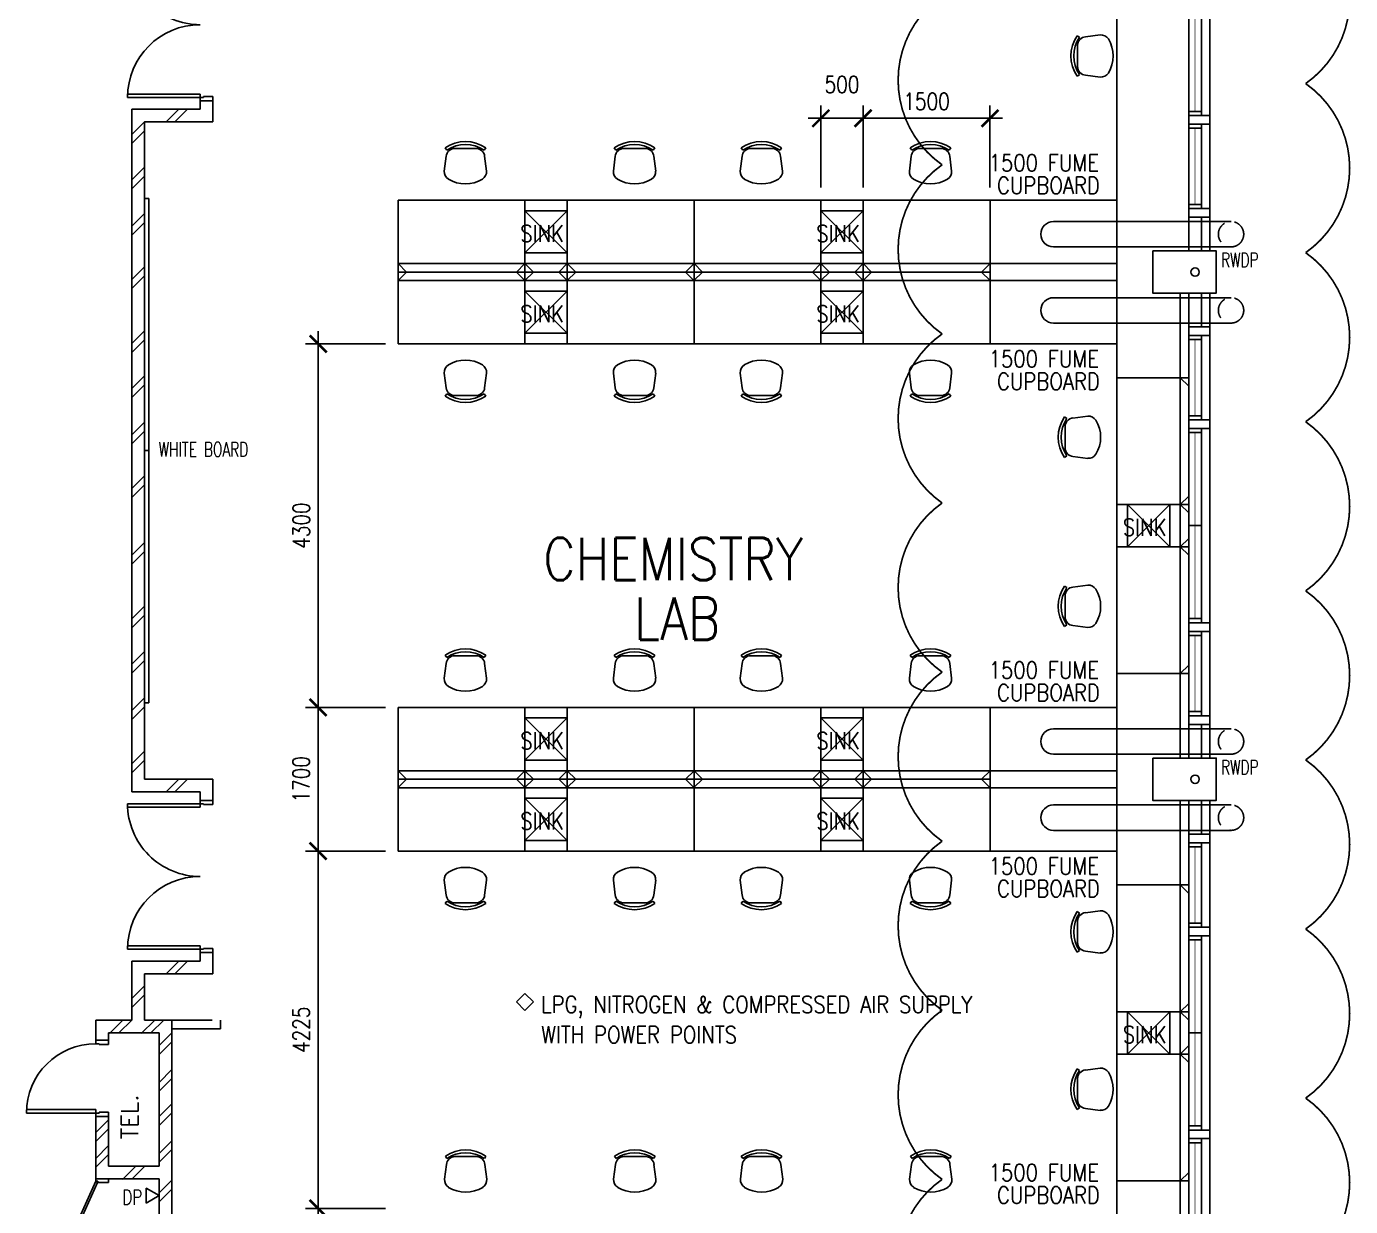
# Model space of a CAD drawing. Extents: x 2687779 to 2997471, y -863049 to -631414.
# Drawn here: x 2957184 to 2972843, y -837477 to -823520 of the extents above; entities that cross this region are included whole.
import ezdxf

# ---------------------------------------------------------------- set-up
doc = ezdxf.new("R2010")
doc.units = 0
doc.header["$LTSCALE"] = 10
doc.header["$MEASUREMENT"] = 0
doc.header["$PDMODE"] = 34
doc.linetypes.add('HIDDEN', pattern=[0.375, 0.25, -0.125])
doc.layers.get('0').update_dxf_attribs({"linetype": 'CONTINUOUS'})
doc.layers.get('DEFPOINTS').update_dxf_attribs({"linetype": 'CONTINUOUS'})
for name, color, linetype in [('COL', 3, 'CONTINUOUS'), ('DOOR', 5, 'CONTINUOUS'), ('DR', 7, 'CONTINUOUS'), ('FURN', 1, 'CONTINUOUS'), ('hatch', 7, 'CONTINUOUS'), ('partition', 7, 'CONTINUOUS'), ('RISERFUME', 1, 'CONTINUOUS'), ('RWDP', 145, 'CONTINUOUS'), ('stair', 7, 'CONTINUOUS'), ('T25', 7, 'CONTINUOUS'), ('T50', 3, 'CONTINUOUS'), ('TEX', 2, 'CONTINUOUS'), ('WALL', 2, 'CONTINUOUS'), ('WIN', 5, 'CONTINUOUS')]:
    doc.layers.add(name, color=color, linetype=linetype)
doc.styles.add('ROMANS', font='romans.shx', dxfattribs={"width": 0.8, "height": 100})
doc.styles.get("Standard").update_dxf_attribs({"font": 'ROMANS.SHX'})
doc.dimstyles.new('STANDARD$0', dxfattribs={"dimscale": 0, "dimtxt": 8, "dimasz": 6, "dimexe": 1, "dimexo": 1, "dimgap": 3, "dimtad": 1, "dimdec": 0, "dimlfac": -1, "dimrnd": 1, "dimzin": 0, "dimdsep": 46, "dimtxsty": 'Standard', "dimcen": 0, "dimclrd": 5, "dimclre": 250, "dimadec": 0, "dimazin": 0, "dimtfac": 1, "dimtdec": 4, "dimtofl": 0, "dimtmove": 0, "dimatfit": 3, "dimfxl": 1, "dimtolj": 1, "dimtzin": 0, "dimarcsym": 0})

# ---------------------------------------------------------------- blocks, each defined once
blk = doc.blocks.new('DR-900-B')
at = {"layer": 'DR'}
for p, q in [((0, 900), (-150, 900)), ((-150, 900), (-150, 860)), ((-150, 860), (-110, 860)), ((-110, 860), (-110, 850)), ((-110, 850), (0, 850)), ((0, 850), (0, 900)), ((-150, 40), (-970, 40)), ((-969, 80), (-150, 80)), ((-150, 80), (-150, 40)), ((-150, 40), (-110, 40)), ((-150, 0), (-150, 40)), ((0, 0), (-150, 0)), ((-110, 50), (0, 50)), ((-110, 40), (-110, 50)), ((0, 50), (0, 0))]:
    blk.add_line(p, q, dxfattribs=at)
blk.add_arc((-150, 40), 820, 90, 180, dxfattribs=at)
blk = doc.blocks.new('DR-1800-B')
at = {"layer": 'DR'}
for p, q in [((-50, 0), (0, 0)), ((0, 0), (0, -150)), ((-1800, 0), (-1800, -150)), ((-1750, 0), (-1800, 0)), ((-1800, -150), (-1760, -150)), ((-1760, -150), (-1760, -110)), ((-1760, -110), (-1750, -110)), ((-1760, -150), (-1760, -1010)), ((-1720, -150), (-1760, -150)), ((-1750, -110), (-1750, 0)), ((-1720, -1009), (-1720, -150)), ((-80, -1009), (-80, -150)), ((-80, -150), (-40, -150)), ((-50, -110), (-50, 0)), ((-40, -110), (-50, -110)), ((-40, -150), (-40, -110)), ((-40, -150), (-40, -1010)), ((0, -150), (-40, -150))]:
    blk.add_line(p, q, dxfattribs=at)
for centre, start, end in [((-1760, -150), 270, 0), ((-40, -150), 180.0001, 270)]:
    blk.add_arc(centre, 860, start, end, dxfattribs=at)
blk = doc.blocks.new('CHAIR11')
at = {"layer": 'FURN', "color": 1}
for p, q in [((-676, 492), (-653, 318)), ((-176, 492), (-198, 318)), ((-647, 246), (-666, 218)), ((-300, 225), (-552, 225)), ((-205, 246), (-186, 218))]:
    blk.add_line(p, q, dxfattribs=at)
for centre, radius, start, end in [((-426, 260), 385, 58.407, 121.593), ((-574, 501), 102, 121.593, 184.9697), ((-278, 501), 102, 355.0303, 58.407), ((-552, 327), 102, 184.9697, 270), ((-300, 327), 102, 270, 355.0303), ((-426, 569), 425, 235.6197, 304.3803), ((-426, 569), 391, 235.6197, 304.3803)]:
    blk.add_arc(centre, radius, start, end, dxfattribs=at)
blk = doc.blocks.new('_ARCHTICK')
at = {"color": 0, "linetype": 'ByBlock', "const_width": 0.15}
blk.add_lwpolyline([(-0.5, -0.5), (0.5, 0.5)], dxfattribs=at)
blk = doc.blocks.new('*D353')
at = {"layer": 'DEFPOINTS', "color": 0, "linetype": 'Continuous', "transparency": 16777216}
for p in [(2967079, -824606), (2967079, -825574), (2968579, -825574)]:
    blk.add_point(p, dxfattribs=at)
at = {"layer": 'FURN', "color": 7, "linetype": 'Continuous', "lineweight": -2, "transparency": 16777216}
for p, q in [((2967079, -825424), (2967079, -824456)), ((2968579, -825424), (2968579, -824456)), ((2968729, -824606), (2966929, -824606))]:
    blk.add_line(p, q, dxfattribs=at)
at = {"layer": 'FURN', "color": 7, "linetype": 'Continuous', "lineweight": -2, "transparency": 16777216, "xscale": 200, "yscale": 200, "zscale": 200, "rotation": 180}
blk.add_blockref('_ARCHTICK', (2967079, -824606), dxfattribs=at)
at = {"layer": 'FURN', "color": 7, "linetype": 'Continuous', "lineweight": -2, "transparency": 16777216, "xscale": 200, "yscale": 200, "zscale": 200}
blk.add_blockref('_ARCHTICK', (2968579, -824606), dxfattribs=at)
at = {"layer": 'FURN', "color": 7, "linetype": 'Continuous', "transparency": 16777216, "insert": (2967829, -824406), "char_height": 200, "attachment_point": 5, "style": 'ROMANS'}
blk.add_mtext('\\A1;1500', dxfattribs=at)
blk = doc.blocks.new('*D354')
at = {"layer": 'DEFPOINTS', "color": 0, "linetype": 'Continuous', "transparency": 16777216}
for p in [(2966579, -824606), (2966579, -825574), (2967079, -825574)]:
    blk.add_point(p, dxfattribs=at)
at = {"layer": 'FURN', "color": 7, "linetype": 'Continuous', "lineweight": -2, "transparency": 16777216}
for p, q in [((2966579, -825424), (2966579, -824456)), ((2967079, -825424), (2967079, -824456)), ((2967229, -824606), (2966429, -824606))]:
    blk.add_line(p, q, dxfattribs=at)
at = {"layer": 'FURN', "color": 7, "linetype": 'Continuous', "lineweight": -2, "transparency": 16777216, "xscale": 200, "yscale": 200, "zscale": 200, "rotation": 180}
blk.add_blockref('_ARCHTICK', (2966579, -824606), dxfattribs=at)
at = {"layer": 'FURN', "color": 7, "linetype": 'Continuous', "lineweight": -2, "transparency": 16777216, "xscale": 200, "yscale": 200, "zscale": 200}
blk.add_blockref('_ARCHTICK', (2967079, -824606), dxfattribs=at)
at = {"layer": 'FURN', "color": 7, "linetype": 'Continuous', "transparency": 16777216, "insert": (2966829, -824206), "char_height": 200, "attachment_point": 5, "style": 'ROMANS'}
blk.add_mtext('\\A1;500', dxfattribs=at)
blk = doc.blocks.new('*D355')
at = {"layer": 'DEFPOINTS', "color": 0, "linetype": 'Continuous', "transparency": 16777216}
for p in [(2961579, -827274), (2960635, -831574), (2961579, -831574)]:
    blk.add_point(p, dxfattribs=at)
at = {"layer": 'FURN', "color": 7, "linetype": 'Continuous', "lineweight": -2, "transparency": 16777216}
for p, q in [((2960635, -827124), (2960635, -831724)), ((2961429, -827274), (2960485, -827274)), ((2961429, -831574), (2960485, -831574))]:
    blk.add_line(p, q, dxfattribs=at)
at = {"layer": 'FURN', "color": 7, "linetype": 'Continuous', "lineweight": -2, "transparency": 16777216, "xscale": 200, "yscale": 200, "zscale": 200}
for p, rotation in [((2960635, -827274), 90), ((2960635, -831574), 270)]:
    blk.add_blockref('_ARCHTICK', p, dxfattribs=dict(at, rotation=rotation))
at = {"layer": 'FURN', "color": 7, "linetype": 'Continuous', "transparency": 16777216, "insert": (2960435, -829424), "char_height": 200, "attachment_point": 5, "rotation": 90, "style": 'ROMANS'}
blk.add_mtext('\\A1;4300', dxfattribs=at)
blk = doc.blocks.new('*D356')
at = {"layer": 'DEFPOINTS', "color": 0, "linetype": 'Continuous', "transparency": 16777216}
for p in [(2961579, -831574), (2960633, -833274), (2961579, -833274)]:
    blk.add_point(p, dxfattribs=at)
at = {"layer": 'FURN', "color": 7, "linetype": 'Continuous', "lineweight": -2, "transparency": 16777216}
for p, q in [((2960633, -831424), (2960633, -833424)), ((2961429, -831574), (2960483, -831574)), ((2961429, -833274), (2960483, -833274))]:
    blk.add_line(p, q, dxfattribs=at)
at = {"layer": 'FURN', "color": 7, "linetype": 'Continuous', "lineweight": -2, "transparency": 16777216, "xscale": 200, "yscale": 200, "zscale": 200}
for p, rotation in [((2960633, -831574), 90), ((2960633, -833274), 270)]:
    blk.add_blockref('_ARCHTICK', p, dxfattribs=dict(at, rotation=rotation))
at = {"layer": 'FURN', "color": 7, "linetype": 'Continuous', "transparency": 16777216, "insert": (2960433, -832424), "char_height": 200, "attachment_point": 5, "rotation": 90, "style": 'ROMANS'}
blk.add_mtext('\\A1;1700', dxfattribs=at)
blk = doc.blocks.new('*D357')
at = {"layer": 'DEFPOINTS', "color": 0, "linetype": 'Continuous', "transparency": 16777216}
for p in [(2961579, -833274), (2960633, -837499), (2961582, -837499)]:
    blk.add_point(p, dxfattribs=at)
at = {"layer": 'FURN', "color": 7, "linetype": 'Continuous', "lineweight": -2, "transparency": 16777216}
for p, q in [((2960633, -833124), (2960633, -837649)), ((2961429, -833274), (2960483, -833274)), ((2961432, -837499), (2960483, -837499))]:
    blk.add_line(p, q, dxfattribs=at)
at = {"layer": 'FURN', "color": 7, "linetype": 'Continuous', "lineweight": -2, "transparency": 16777216, "xscale": 200, "yscale": 200, "zscale": 200}
for p, rotation in [((2960633, -833274), 90), ((2960633, -837499), 270)]:
    blk.add_blockref('_ARCHTICK', p, dxfattribs=dict(at, rotation=rotation))
at = {"layer": 'FURN', "color": 7, "linetype": 'Continuous', "transparency": 16777216, "insert": (2960433, -835387), "char_height": 200, "attachment_point": 5, "rotation": 90, "style": 'ROMANS'}
blk.add_mtext('\\A1;4225', dxfattribs=at)

msp = doc.modelspace()

# ---------------------------------------------------------------- linework, layer by layer
at = {"color": 9}
for p, q in [((2971179.5, -826174.1), (2971179.5, -820674.1)), ((2971179.5, -832174.1), (2971179.5, -826674.1)), ((2971179.5, -838174.1), (2971179.5, -832674.1))]:
    msp.add_line(p, q, dxfattribs=at)
at = {"linetype": 'Continuous'}
for p, q in [((2959379.5, -835274.1), (2959379.5, -835272.2)), ((2959479.5, -835374.1), (2959479.5, -835274.1))]:
    msp.add_line(p, q, dxfattribs=at)
at = {"layer": 'COL'}
for points in [[(2970504.5, -826174.1), (2971254.5, -826174.1), (2971254.5, -826674.1), (2970504.5, -826674.1)], [(2970504.5, -832174.1), (2971254.5, -832174.1), (2971254.5, -832674.1), (2970504.5, -832674.1)]]:
    msp.add_lwpolyline(points, close=True, dxfattribs=at)
at = {"layer": 'DOOR'}
for p, q in [((2958004.5, -837179.1), (2957791.2, -837650.1)), ((2958025.3, -837193), (2957811.3, -837665)), ((2958004.5, -837154.1), (2958004.5, -837179.1)), ((2958004.5, -837179.1), (2958029.5, -837179.1)), ((2958025.3, -837193), (2958004.5, -837179.1)), ((2958029.5, -837179.1), (2958029.5, -837192.1)), ((2958029.5, -837192.1), (2958154.5, -837192.1)), ((2958154.5, -837154.1), (2958154.5, -837192.1))]:
    msp.add_line(p, q, dxfattribs=at)
at = {"layer": 'FURN', "linetype": 'Continuous'}
for p, q in [((2970079.5, -838349.1), (2970079.5, -822499.1)), ((2961579.5, -826324.1), (2961579.5, -825574.1)), ((2961579.5, -825574.1), (2963079.5, -825574.1)), ((2963079.5, -825574.1), (2963079.5, -826424.1)), ((2963579.5, -825574.1), (2963079.5, -825574.1)), ((2963579.5, -826424.1), (2963579.5, -825574.1)), ((2963579.5, -825574.1), (2965079.5, -825574.1)), ((2965079.5, -826324.1), (2965079.5, -825574.1)), ((2965079.5, -825574.1), (2966579.5, -825574.1)), ((2965079.5, -825574.1), (2965079.5, -826524.1)), ((2966579.5, -825574.1), (2966579.5, -826524.1)), ((2967079.5, -825574.1), (2966579.5, -825574.1)), ((2967079.5, -826524.1), (2967079.5, -825574.1)), ((2967079.5, -825574.1), (2968579.5, -825574.1)), ((2970079.5, -825574.1), (2968579.5, -825574.1)), ((2968579.5, -825574.1), (2968579.5, -826524.1)), ((2970079.5, -826324.1), (2970079.5, -825574.1)), ((2961579.5, -826199.1), (2961579.5, -825699.1)), ((2963579.5, -825699.1), (2963079.5, -826199.1)), ((2963079.5, -825699.1), (2963579.5, -826199.1)), ((2963579.5, -825699.1), (2963079.5, -825699.1)), ((2963079.5, -825699.1), (2963079.5, -826199.1)), ((2963579.5, -826199.1), (2963579.5, -825699.1)), ((2965079.5, -826199.1), (2965079.5, -825699.1)), ((2967079.5, -825699.1), (2966579.5, -826199.1)), ((2966579.5, -825699.1), (2967079.5, -826199.1)), ((2967079.5, -825699.1), (2966579.5, -825699.1)), ((2966579.5, -825699.1), (2966579.5, -826199.1)), ((2967079.5, -826199.1), (2967079.5, -825699.1)), ((2963079.5, -826199.1), (2963579.5, -826199.1)), ((2963329.5, -826199.1), (2963579.5, -826199.1)), ((2966579.5, -826199.1), (2967079.5, -826199.1)), ((2966829.5, -826199.1), (2967079.5, -826199.1)), ((2961578.5, -826523.1), (2961679.5, -826424.1)), ((2963079.5, -826324.1), (2961579.5, -826324.1)), ((2961579.5, -826324.1), (2961579.5, -826524.1)), ((2961679.5, -826424.1), (2961579.5, -826324.1)), ((2965079.5, -826424.1), (2961579.5, -826424.1)), ((2963079.5, -826324.1), (2962979.5, -826424.1)), ((2962979.5, -826424.1), (2963078.5, -826523.1)), ((2963078.5, -826523.1), (2963179.5, -826424.1)), ((2963579.5, -826324.1), (2963079.5, -826324.1)), ((2963179.5, -826424.1), (2963079.5, -826324.1)), ((2963079.5, -826424.1), (2963079.5, -827274.1)), ((2963579.5, -826324.1), (2963479.5, -826424.1)), ((2963479.5, -826424.1), (2963578.5, -826523.1)), ((2963578.5, -826523.1), (2963679.5, -826424.1)), ((2965079.5, -826324.1), (2963579.5, -826324.1)), ((2963679.5, -826424.1), (2963579.5, -826324.1)), ((2963579.5, -827274.1), (2963579.5, -826424.1)), ((2965079.5, -826324.1), (2964979.5, -826424.1)), ((2964979.5, -826424.1), (2965078.5, -826523.1)), ((2965078.5, -826523.1), (2965179.5, -826424.1)), ((2966579.5, -826324.1), (2965079.5, -826324.1)), ((2965179.5, -826424.1), (2965079.5, -826324.1)), ((2968579.5, -826424.1), (2965079.5, -826424.1)), ((2966579.5, -826324.1), (2966479.5, -826424.1)), ((2966479.5, -826424.1), (2966578.5, -826523.1)), ((2966578.5, -826523.1), (2966679.5, -826424.1)), ((2967079.5, -826324.1), (2966579.5, -826324.1)), ((2966679.5, -826424.1), (2966579.5, -826324.1)), ((2967079.5, -826324.1), (2966979.5, -826424.1)), ((2966979.5, -826424.1), (2967078.5, -826523.1)), ((2967078.5, -826523.1), (2967179.5, -826424.1)), ((2968579.5, -826324.1), (2967079.5, -826324.1)), ((2967179.5, -826424.1), (2967079.5, -826324.1)), ((2968579.5, -826324.1), (2968479.5, -826424.1)), ((2968479.5, -826424.1), (2968579.5, -826524.1)), ((2970079.5, -826324.1), (2968579.5, -826324.1)), ((2968579.5, -826324.1), (2970079.5, -826324.1)), ((2970079.5, -827174.1), (2970079.5, -826424.1)), ((2961579.5, -827274.1), (2961579.5, -826524.1)), ((2961579.5, -826524.1), (2963079.5, -826524.1)), ((2963579.5, -826524.1), (2963079.5, -826524.1)), ((2963579.5, -826524.1), (2965079.5, -826524.1)), ((2966579.5, -826524.1), (2965079.5, -826524.1)), ((2965079.5, -826524.1), (2965079.5, -827274.1)), ((2966579.5, -826524.1), (2965079.5, -826524.1)), ((2965079.5, -827274.1), (2965079.5, -826524.1)), ((2968579.5, -826524.1), (2966579.5, -826524.1)), ((2967079.5, -826524.1), (2966579.5, -826524.1)), ((2966579.5, -826524.1), (2966579.5, -827274.1)), ((2968579.5, -826524.1), (2967079.5, -826524.1)), ((2967079.5, -826524.1), (2967079.5, -827274.1)), ((2968579.5, -827274.1), (2968579.5, -826524.1)), ((2970079.5, -826524.1), (2968579.5, -826524.1)), ((2970079.5, -827274.1), (2970079.5, -826524.1)), ((2961579.5, -827149.1), (2961579.5, -826649.1)), ((2963579.5, -826649.1), (2963079.5, -827149.1)), ((2963079.5, -826649.1), (2963579.5, -827149.1)), ((2963579.5, -826649.1), (2963079.5, -826649.1)), ((2963079.5, -826649.1), (2963079.5, -827149.1)), ((2963579.5, -827149.1), (2963579.5, -826649.1)), ((2965079.5, -826649.1), (2965079.5, -827149.1)), ((2965079.5, -827149.1), (2965079.5, -826649.1)), ((2967079.5, -827149.1), (2966579.5, -826649.1)), ((2966579.5, -827149.1), (2967079.5, -826649.1)), ((2966579.5, -827149.1), (2966579.5, -826649.1)), ((2966579.5, -826649.1), (2967079.5, -826649.1)), ((2966829.5, -826649.1), (2967079.5, -826649.1)), ((2967079.5, -826649.1), (2967079.5, -827149.1)), ((2970829.5, -826674.1), (2970829.5, -829174.1)), ((2963079.5, -827149.1), (2963579.5, -827149.1)), ((2963329.5, -827149.1), (2963579.5, -827149.1)), ((2967079.5, -827149.1), (2966579.5, -827149.1)), ((2963079.5, -827274.1), (2961579.5, -827274.1)), ((2963579.5, -827274.1), (2963079.5, -827274.1)), ((2965079.5, -827274.1), (2963579.5, -827274.1)), ((2965079.5, -827274.1), (2966579.5, -827274.1)), ((2967079.5, -827274.1), (2966579.5, -827274.1)), ((2967079.5, -827274.1), (2968579.5, -827274.1)), ((2970079.5, -827274.1), (2968579.5, -827274.1)), ((2968579.5, -827274.1), (2970079.5, -827274.1)), ((2970079.5, -829174.1), (2970079.5, -827674.1)), ((2970929.5, -827674.1), (2970079.5, -827674.1)), ((2970829.5, -827674.1), (2970929.5, -827774.1)), ((2970929.5, -827674.1), (2970929.5, -831174.1)), ((2970929.5, -829074.1), (2970829.5, -829174.1)), ((2970929.5, -829174.1), (2970079.5, -829174.1)), ((2970079.5, -829174.1), (2970079.5, -829674.1)), ((2970204.5, -829174.1), (2970704.5, -829674.1)), ((2970204.5, -829674.1), (2970704.5, -829174.1)), ((2970204.5, -829174.1), (2970204.5, -829674.1)), ((2970704.5, -829424.1), (2970704.5, -829174.1)), ((2970704.5, -829674.1), (2970704.5, -829174.1)), ((2970829.5, -829174.1), (2970829.5, -829674.1)), ((2970829.5, -829174.1), (2970929.5, -829274.1)), ((2970929.5, -829574.1), (2970829.5, -829674.1)), ((2970079.5, -829674.1), (2970929.5, -829674.1)), ((2970079.5, -831174.1), (2970079.5, -829674.1)), ((2970829.5, -829674.1), (2970829.5, -832174.1)), ((2970829.5, -829674.1), (2970929.5, -829774.1)), ((2970929.5, -831074.1), (2970829.5, -831174.1)), ((2970929.5, -831174.1), (2970079.5, -831174.1)), ((2970704.5, -831174.1), (2970204.5, -831174.1)), ((2961579.5, -832324.1), (2961579.5, -831574.1)), ((2961579.5, -831574.1), (2963079.5, -831574.1)), ((2961579.5, -832424.1), (2961579.5, -831574.1)), ((2963079.5, -831574.1), (2963079.5, -832424.1)), ((2963579.5, -831574.1), (2963079.5, -831574.1)), ((2963579.5, -832424.1), (2963579.5, -831574.1)), ((2963579.5, -831574.1), (2965079.5, -831574.1)), ((2965079.5, -832324.1), (2965079.5, -831574.1)), ((2965079.5, -831574.1), (2966579.5, -831574.1)), ((2965079.5, -831574.1), (2965079.5, -832524.1)), ((2966579.5, -831574.1), (2966579.5, -832524.1)), ((2967079.5, -831574.1), (2966579.5, -831574.1)), ((2967079.5, -832524.1), (2967079.5, -831574.1)), ((2967079.5, -831574.1), (2968579.5, -831574.1)), ((2970079.5, -831574.1), (2968579.5, -831574.1)), ((2968579.5, -831574.1), (2968579.5, -832524.1)), ((2970079.5, -832324.1), (2970079.5, -831574.1)), ((2961579.5, -832199.1), (2961579.5, -831699.1)), ((2961579.5, -832199.1), (2961579.5, -831699.1)), ((2963579.5, -831699.1), (2963079.5, -832199.1)), ((2963079.5, -831699.1), (2963579.5, -832199.1)), ((2963579.5, -831699.1), (2963079.5, -831699.1)), ((2963079.5, -831699.1), (2963079.5, -832199.1)), ((2963579.5, -832199.1), (2963579.5, -831699.1)), ((2965079.5, -832199.1), (2965079.5, -831699.1)), ((2967079.5, -831699.1), (2966579.5, -832199.1)), ((2966579.5, -831699.1), (2967079.5, -832199.1)), ((2967079.5, -831699.1), (2966579.5, -831699.1)), ((2966579.5, -831699.1), (2966579.5, -832199.1)), ((2967079.5, -832199.1), (2967079.5, -831699.1)), ((2963079.5, -832199.1), (2963579.5, -832199.1)), ((2963329.5, -832199.1), (2963579.5, -832199.1)), ((2966579.5, -832199.1), (2967079.5, -832199.1)), ((2966829.5, -832199.1), (2967079.5, -832199.1)), ((2963079.5, -832324.1), (2961579.5, -832324.1)), ((2961579.5, -832324.1), (2961579.5, -832524.1)), ((2961679.5, -832424.1), (2961579.5, -832324.1)), ((2963079.5, -832324.1), (2962979.5, -832424.1)), ((2963579.5, -832324.1), (2963079.5, -832324.1)), ((2963179.5, -832424.1), (2963079.5, -832324.1)), ((2963579.5, -832324.1), (2963479.5, -832424.1)), ((2965079.5, -832324.1), (2963579.5, -832324.1)), ((2963679.5, -832424.1), (2963579.5, -832324.1)), ((2965079.5, -832324.1), (2964979.5, -832424.1)), ((2966579.5, -832324.1), (2965079.5, -832324.1)), ((2965179.5, -832424.1), (2965079.5, -832324.1)), ((2966579.5, -832324.1), (2966479.5, -832424.1)), ((2967079.5, -832324.1), (2966579.5, -832324.1)), ((2966679.5, -832424.1), (2966579.5, -832324.1)), ((2967079.5, -832324.1), (2966979.5, -832424.1)), ((2968579.5, -832324.1), (2967079.5, -832324.1)), ((2967179.5, -832424.1), (2967079.5, -832324.1)), ((2968579.5, -832324.1), (2968479.5, -832424.1)), ((2970079.5, -832324.1), (2968579.5, -832324.1)), ((2968579.5, -832324.1), (2970079.5, -832324.1)), ((2961578.5, -832523.1), (2961679.5, -832424.1)), ((2965079.5, -832424.1), (2961579.5, -832424.1)), ((2961579.5, -833274.1), (2961579.5, -832424.1)), ((2961579.5, -833274.1), (2961579.5, -832524.1)), ((2961579.5, -832524.1), (2963079.5, -832524.1)), ((2962979.5, -832424.1), (2963078.5, -832523.1)), ((2963078.5, -832523.1), (2963179.5, -832424.1)), ((2963079.5, -832424.1), (2963079.5, -833274.1)), ((2963579.5, -832524.1), (2963079.5, -832524.1)), ((2963479.5, -832424.1), (2963578.5, -832523.1)), ((2963578.5, -832523.1), (2963679.5, -832424.1)), ((2963579.5, -833274.1), (2963579.5, -832424.1)), ((2963579.5, -832524.1), (2965079.5, -832524.1)), ((2964979.5, -832424.1), (2965078.5, -832523.1)), ((2965078.5, -832523.1), (2965179.5, -832424.1)), ((2968579.5, -832424.1), (2965079.5, -832424.1)), ((2966579.5, -832524.1), (2965079.5, -832524.1)), ((2965079.5, -832524.1), (2965079.5, -833274.1)), ((2966579.5, -832524.1), (2965079.5, -832524.1)), ((2965079.5, -833274.1), (2965079.5, -832524.1)), ((2966479.5, -832424.1), (2966578.5, -832523.1)), ((2966578.5, -832523.1), (2966679.5, -832424.1)), ((2968579.5, -832524.1), (2966579.5, -832524.1)), ((2967079.5, -832524.1), (2966579.5, -832524.1)), ((2966579.5, -832524.1), (2966579.5, -833274.1)), ((2966979.5, -832424.1), (2967078.5, -832523.1)), ((2967078.5, -832523.1), (2967179.5, -832424.1)), ((2968579.5, -832524.1), (2967079.5, -832524.1)), ((2967079.5, -832524.1), (2967079.5, -833274.1)), ((2968479.5, -832424.1), (2968579.5, -832524.1)), ((2968579.5, -833274.1), (2968579.5, -832524.1)), ((2970079.5, -832524.1), (2968579.5, -832524.1)), ((2970079.5, -833174.1), (2970079.5, -832424.1)), ((2970079.5, -833274.1), (2970079.5, -832524.1)), ((2961579.5, -833149.1), (2961579.5, -832649.1)), ((2961579.5, -833149.1), (2961579.5, -832649.1)), ((2963579.5, -832649.1), (2963079.5, -833149.1)), ((2963079.5, -832649.1), (2963579.5, -833149.1)), ((2963579.5, -832649.1), (2963079.5, -832649.1)), ((2963079.5, -832649.1), (2963079.5, -833149.1)), ((2963579.5, -833149.1), (2963579.5, -832649.1)), ((2965079.5, -832649.1), (2965079.5, -833149.1)), ((2965079.5, -833149.1), (2965079.5, -832649.1)), ((2967079.5, -833149.1), (2966579.5, -832649.1)), ((2966579.5, -833149.1), (2967079.5, -832649.1)), ((2966579.5, -833149.1), (2966579.5, -832649.1)), ((2966579.5, -832649.1), (2967079.5, -832649.1)), ((2966829.5, -832649.1), (2967079.5, -832649.1)), ((2967079.5, -832649.1), (2967079.5, -833149.1)), ((2970829.5, -832674.1), (2970829.5, -838174.1)), ((2963079.5, -833149.1), (2963579.5, -833149.1)), ((2963329.5, -833149.1), (2963579.5, -833149.1)), ((2967079.5, -833149.1), (2966579.5, -833149.1)), ((2963079.5, -833274.1), (2961579.5, -833274.1)), ((2963579.5, -833274.1), (2963079.5, -833274.1)), ((2965079.5, -833274.1), (2963579.5, -833274.1)), ((2965079.5, -833274.1), (2966579.5, -833274.1)), ((2967079.5, -833274.1), (2966579.5, -833274.1)), ((2967079.5, -833274.1), (2968579.5, -833274.1)), ((2970079.5, -833274.1), (2968579.5, -833274.1)), ((2968579.5, -833274.1), (2970079.5, -833274.1)), ((2970079.5, -835174.1), (2970079.5, -833674.1)), ((2970929.5, -833674.1), (2970079.5, -833674.1)), ((2970829.5, -833674.1), (2970929.5, -833774.1)), ((2970929.5, -833674.1), (2970929.5, -837174.1)), ((2970929.5, -834624.1), (2970929.5, -836424.1)), ((2970929.5, -834624.1), (2970929.5, -836424.1)), ((2963079.5, -834958), (2962979.5, -835058)), ((2962979.5, -835058), (2963078.5, -835157)), ((2963078.5, -835157), (2963179.5, -835058)), ((2963179.5, -835058), (2963079.5, -834958)), ((2970079.5, -835174.1), (2970079.5, -835674.1)), ((2970929.5, -835174.1), (2970079.5, -835174.1)), ((2970204.5, -835174.1), (2970704.5, -835674.1)), ((2970204.5, -835674.1), (2970704.5, -835174.1)), ((2970204.5, -835174.1), (2970204.5, -835674.1)), ((2970704.5, -835674.1), (2970704.5, -835174.1)), ((2970929.5, -835074.1), (2970829.5, -835174.1)), ((2970829.5, -835174.1), (2970929.5, -835274.1)), ((2970079.5, -835674.1), (2970929.5, -835674.1)), ((2970079.5, -837174.1), (2970079.5, -835674.1)), ((2970929.5, -835574.1), (2970829.5, -835674.1)), ((2970829.5, -835674.1), (2970929.5, -835774.1)), ((2970929.5, -836324.1), (2970929.5, -836224.1)), ((2970929.5, -836424.1), (2970929.5, -836324.1)), ((2970929.5, -836424.1), (2970929.5, -836324.1)), ((2970929.5, -837074.1), (2970829.5, -837174.1)), ((2970929.5, -837174.1), (2970079.5, -837174.1)), ((2970704.5, -837174.1), (2970204.5, -837174.1))]:
    msp.add_line(p, q, dxfattribs=at)
at = {"layer": 'FURN'}
for points in [[(2958629.5, -825553.6), (2958579.5, -825553.6), (2958579.5, -828536.6), (2958629.5, -828536.6)], [(2958629.5, -828536.6), (2958579.5, -828536.6), (2958579.5, -831519.6), (2958629.5, -831519.6)]]:
    msp.add_lwpolyline(points, close=True, dxfattribs=at)
at = {"layer": 'hatch', "color": 1}
for p, q in [((2958834.5, -824649.1), (2958984.5, -824499.1)), ((2958940.6, -824649.1), (2959090.6, -824499.1)), ((2958429.5, -824799.1), (2958579.5, -824649.1)), ((2958429.5, -824905.2), (2958579.5, -824755.2)), ((2958429.5, -825332.9), (2958579.5, -825182.9)), ((2958429.5, -825438.9), (2958579.5, -825288.9)), ((2958429.5, -825881.3), (2958579.5, -825731.3)), ((2958429.5, -825987.4), (2958579.5, -825837.4)), ((2958429.5, -826513.4), (2958579.5, -826363.4)), ((2958429.5, -826619.5), (2958579.5, -826469.5)), ((2958429.5, -827269.2), (2958579.5, -827119.2)), ((2958429.5, -827375.3), (2958579.5, -827225.3)), ((2958429.5, -827803), (2958579.5, -827653)), ((2958429.5, -827909), (2958579.5, -827759)), ((2958429.5, -828351.4), (2958579.5, -828201.4)), ((2958429.5, -828457.5), (2958579.5, -828307.5)), ((2958429.5, -828983.5), (2958579.5, -828833.5)), ((2958429.5, -829089.6), (2958579.5, -828939.6)), ((2958429.5, -829771.9), (2958579.5, -829621.9)), ((2958429.5, -829877.9), (2958579.5, -829727.9)), ((2958429.5, -830527.7), (2958579.5, -830377.7)), ((2958429.5, -830633.8), (2958579.5, -830483.8)), ((2958429.5, -831061.5), (2958579.5, -830911.5)), ((2958429.5, -831167.5), (2958579.5, -831017.5)), ((2958429.5, -831609.9), (2958579.5, -831459.9)), ((2958429.5, -831716), (2958579.5, -831566)), ((2958429.5, -832242), (2958579.5, -832092)), ((2958429.5, -832348.1), (2958579.5, -832198.1)), ((2958834.5, -832574.1), (2958984.5, -832424.1)), ((2958940.6, -832574.1), (2959090.6, -832424.1)), ((2958834.5, -834724.1), (2958984.5, -834574.1)), ((2958940.6, -834724.1), (2959090.6, -834574.1)), ((2958429.5, -835017.1), (2958579.5, -834867.1)), ((2958429.5, -835123.2), (2958579.5, -834973.2)), ((2958165.4, -835430.3), (2958324.3, -835271.4)), ((2958277.7, -835424.1), (2958430.4, -835271.4)), ((2958542.4, -835430.3), (2958701.3, -835271.4)), ((2958654.6, -835424.1), (2958807.4, -835271.4)), ((2958754.5, -835574.1), (2958904.5, -835424.1)), ((2958754.5, -835680.2), (2958904.5, -835530.2)), ((2958754.5, -836008.6), (2958904.5, -835858.6)), ((2958754.5, -836114.6), (2958904.5, -835964.6)), ((2958754.5, -836414.1), (2958904.5, -836264.1)), ((2958004.5, -836602.4), (2958154.5, -836452.4)), ((2958754.5, -836520.2), (2958904.5, -836370.2)), ((2958004.5, -836708.4), (2958154.5, -836558.4)), ((2958004.5, -836907.4), (2958154.5, -836757.4)), ((2958754.5, -836848.6), (2958904.5, -836698.6)), ((2958004.5, -837013.4), (2958154.5, -836863.4)), ((2958754.5, -836954.6), (2958904.5, -836804.6)), ((2958320.5, -837158), (2958479.4, -836999.1)), ((2958432.8, -837151.8), (2958585.5, -836999.1)), ((2958754.5, -837314.6), (2958904.5, -837164.6)), ((2958754.5, -837420.6), (2958904.5, -837270.6))]:
    msp.add_line(p, q, dxfattribs=at)
at = {"layer": 'partition', "linetype": 'Continuous'}
for p, q in [((2959379.5, -835274.1), (2958904.5, -835274.1)), ((2959479.5, -835374.1), (2958904.5, -835374.1))]:
    msp.add_line(p, q, dxfattribs=at)
at = {"layer": 'RISERFUME', "linetype": 'Continuous'}
for p, q in [((2971429.8, -825827), (2969329.5, -825827)), ((2971429.8, -826127), (2969329.5, -826127)), ((2971429.8, -826728), (2969329.5, -826728)), ((2971429.8, -827028), (2969329.5, -827028)), ((2971429.8, -831827), (2969329.5, -831827)), ((2971429.8, -832127), (2969329.5, -832127)), ((2971429.8, -832728), (2969329.5, -832728)), ((2971429.8, -833028), (2969329.5, -833028))]:
    msp.add_line(p, q, dxfattribs=at)
at = {"layer": 'RISERFUME', "color": 3, "linetype": 'Continuous', "const_width": 20}
for points in [[(2972312.4, -822195.3, -0.5205671), (2972312.4, -824195.3, -0.5205671), (2972312.4, -826195.3, -0.5205671), (2972312.4, -828195.3, -0.5205671), (2972312.4, -830195.3, -0.5205671), (2972312.4, -832195.3, -0.5205671), (2972312.4, -834195.3, -0.5205671), (2972312.4, -836195.3, -0.5205671), (2972312.4, -838195.3, -0.5205671)], [(2968013.4, -839156.1, -0.5205671), (2968013.4, -837156.1, -0.5205671), (2968013.4, -835156.1, -0.5205671), (2968013.4, -833156.1, -0.5205671), (2968013.4, -831156.1, -0.5205671), (2968013.4, -829156.1, -0.5205671), (2968013.4, -827156.1, -0.5205671), (2968013.4, -825156.1, -0.5205671), (2968013.4, -823156.1, -0.5205671)]]:
    msp.add_lwpolyline(points, format="xyb", dxfattribs=at)
at = {"layer": 'RISERFUME', "linetype": 'HIDDEN', "ltscale": 100}
for centre in [(2971429.8, -825977), (2971429.8, -826878), (2971429.8, -831977), (2971429.8, -832878)]:
    msp.add_circle(centre, 150, dxfattribs=at)
at = {"layer": 'RISERFUME', "linetype": 'Continuous'}
for centre in [(2969329.5, -825977), (2969329.5, -826878), (2969329.5, -831977), (2969329.5, -832878)]:
    msp.add_arc(centre, 150, 90, 270, dxfattribs=at)
at = {"layer": 'RWDP', "color": 142, "linetype": 'Continuous'}
for centre in [(2971004.5, -826424.1), (2971004.5, -832424.1)]:
    msp.add_circle(centre, 50, dxfattribs=at)
at = {"layer": 'stair', "linetype": 'Continuous'}
msp.add_line((2958004.5, -836411.6), (2958154.5, -836411.6), dxfattribs=at)
at = {"layer": 'WALL'}
for p, q in [((2959239.5, -824499.1), (2959239.5, -824399.1)), ((2959389.5, -824649.1), (2959389.5, -824399.1)), ((2959239.5, -824499.1), (2958429.5, -824499.1)), ((2958429.5, -824499.1), (2958429.5, -832574.1)), ((2959389.5, -824649.1), (2958579.5, -824649.1)), ((2958579.5, -824649.1), (2958579.5, -832424.1)), ((2970929.5, -826174.1), (2970929.5, -825774.1)), ((2971079.5, -826174.1), (2971079.5, -825774.1)), ((2958579.5, -826505.9), (2958579.5, -826655.9)), ((2958579.5, -826505.9), (2958579.5, -826655.9)), ((2970929.5, -827074.1), (2970929.5, -826674.1)), ((2971079.5, -827074.1), (2971079.5, -826674.1)), ((2958579.5, -829764.4), (2958579.5, -829914.4)), ((2958579.5, -829764.4), (2958579.5, -829914.4)), ((2970929.5, -832174.1), (2970929.5, -831774.1)), ((2971079.5, -832174.1), (2971079.5, -831774.1)), ((2958579.5, -832234.5), (2958579.5, -832384.5)), ((2958579.5, -832234.5), (2958579.5, -832384.5)), ((2959389.5, -832424.1), (2958579.5, -832424.1)), ((2959389.5, -832424.1), (2959389.5, -832674.1)), ((2959239.5, -832574.1), (2958429.5, -832574.1)), ((2959239.5, -832574.1), (2959239.5, -832674.1)), ((2970929.5, -833074.1), (2970929.5, -832674.1)), ((2971079.5, -833074.1), (2971079.5, -832674.1)), ((2958429.5, -834574.1), (2958429.5, -835274.1)), ((2959239.5, -834574.1), (2958429.5, -834574.1)), ((2959239.5, -834574.1), (2959239.5, -834474.1)), ((2959389.5, -834724.1), (2959389.5, -834474.1)), ((2958579.5, -834724.1), (2958579.5, -835274.1)), ((2959389.5, -834724.1), (2958579.5, -834724.1)), ((2958004.5, -835511.6), (2958004.5, -835274.1)), ((2958429.5, -835274.1), (2958004.5, -835274.1)), ((2958579.5, -835274.1), (2958904.5, -835274.1)), ((2958904.5, -835274.1), (2958904.5, -838349.1)), ((2958004.5, -835511.6), (2958154.5, -835511.6)), ((2958154.5, -835511.6), (2958154.5, -835424.1)), ((2958754.5, -835424.1), (2958154.5, -835424.1)), ((2958754.5, -835424.1), (2958754.5, -836999.1)), ((2958754.5, -835599.1), (2958754.5, -836999.1)), ((2958004.5, -836999.1), (2958004.5, -836411.6)), ((2958154.5, -836999.1), (2958154.5, -836411.6)), ((2958004.5, -837149.1), (2958004.5, -836999.1)), ((2958004.5, -837149.1), (2958004.5, -836999.1)), ((2958154.5, -836999.1), (2958754.5, -836999.1)), ((2958004.5, -837149.1), (2958754.5, -837149.1)), ((2958754.5, -838349.1), (2958754.5, -837149.1))]:
    msp.add_line(p, q, dxfattribs=at)
for points in [[(2971179.5, -824574.1), (2970929.5, -824574.1), (2970929.5, -824674.1), (2971179.5, -824674.1)], [(2971179.5, -825674.1), (2970929.5, -825674.1), (2970929.5, -825774.1), (2971179.5, -825774.1)], [(2971179.5, -827074.1), (2970929.5, -827074.1), (2970929.5, -827174.1), (2971179.5, -827174.1)], [(2971179.5, -828174.1), (2970929.5, -828174.1), (2970929.5, -828274.1), (2971179.5, -828274.1)], [(2971179.5, -830574.1), (2970929.5, -830574.1), (2970929.5, -830674.1), (2971179.5, -830674.1)], [(2971179.5, -831674.1), (2970929.5, -831674.1), (2970929.5, -831774.1), (2971179.5, -831774.1)], [(2971179.5, -833074.1), (2970929.5, -833074.1), (2970929.5, -833174.1), (2971179.5, -833174.1)], [(2971179.5, -834174.1), (2970929.5, -834174.1), (2970929.5, -834274.1), (2971179.5, -834274.1)], [(2971179.5, -836574.1), (2970929.5, -836574.1), (2970929.5, -836674.1), (2971179.5, -836674.1)], [(2958601.7, -837437), (2958601.7, -837260.6), (2958754.5, -837348.8)]]:
    msp.add_lwpolyline(points, close=True, dxfattribs=at)
at = {"layer": 'WIN'}
for p, q in [((2970929.5, -824574.1), (2970929.5, -822274.1)), ((2971079.5, -824574.1), (2971079.5, -822274.1)), ((2971079.5, -824524.1), (2970929.5, -824524.1)), ((2970929.5, -825674.1), (2970929.5, -824674.1)), ((2971079.5, -824724.1), (2970929.5, -824724.1)), ((2971079.5, -825674.1), (2971079.5, -824674.1)), ((2971079.5, -825624.1), (2970929.5, -825624.1)), ((2970929.5, -828174.1), (2970929.5, -827174.1)), ((2971079.5, -827224.1), (2970929.5, -827224.1)), ((2971079.5, -828174.1), (2971079.5, -827174.1)), ((2971079.5, -828124.1), (2970929.5, -828124.1)), ((2970929.5, -830574.1), (2970929.5, -828274.1)), ((2971079.5, -828324.1), (2970929.5, -828324.1)), ((2971079.5, -830574.1), (2971079.5, -828274.1)), ((2971079.5, -829424.1), (2970929.5, -829424.1)), ((2971079.5, -830524.1), (2970929.5, -830524.1)), ((2970929.5, -831674.1), (2970929.5, -830674.1)), ((2971079.5, -831674.1), (2971079.5, -830674.1)), ((2971079.5, -830724.1), (2970929.5, -830724.1)), ((2971079.5, -831624.1), (2970929.5, -831624.1)), ((2970929.5, -834174.1), (2970929.5, -833174.1)), ((2971079.5, -834174.1), (2971079.5, -833174.1)), ((2971079.5, -833224.1), (2970929.5, -833224.1)), ((2971079.5, -834124.1), (2970929.5, -834124.1)), ((2970929.5, -836574.1), (2970929.5, -834274.1)), ((2971079.5, -836574.1), (2971079.5, -834274.1)), ((2971079.5, -834324.1), (2970929.5, -834324.1)), ((2971079.5, -835424.1), (2970929.5, -835424.1)), ((2971079.5, -836524.1), (2970929.5, -836524.1)), ((2970929.5, -837674.1), (2970929.5, -836674.1)), ((2971079.5, -836724.1), (2970929.5, -836724.1)), ((2971079.5, -837674.1), (2971079.5, -836674.1))]:
    msp.add_line(p, q, dxfattribs=at)
at = {"layer": 'WIN', "const_width": 10, "flags": 128}
for points in [[(2971004.5, -824524.1), (2971004.5, -822324.1)], [(2971004.5, -824724.1), (2971004.5, -825624.1)], [(2971004.5, -828124.1), (2971004.5, -827224.1)], [(2971004.5, -830524.1), (2971004.5, -828324.1)], [(2971004.5, -830724.1), (2971004.5, -831624.1)], [(2971004.5, -834124.1), (2971004.5, -833224.1)], [(2971004.5, -836524.1), (2971004.5, -834324.1)], [(2971004.5, -836724.1), (2971004.5, -837624.1)]]:
    msp.add_lwpolyline(points, dxfattribs=at)

# ---------------------------------------------------------------- block references
at = {"linetype": 'Continuous'}
for p, rotation in [((2969391, -824294.9), 270), ((2961949.5, -824737.5), 180), ((2963949.5, -824737.5), 180), ((2965449.5, -824737.5), 180), ((2967449.5, -824737.5), 180), ((2969242.8, -828804.1), 270), ((2969242.8, -830804.1), 270), ((2961949.5, -830737.5), 180), ((2963949.5, -830737.5), 180), ((2965449.5, -830737.5), 180), ((2967449.5, -830737.5), 180), ((2969391, -834655), 270), ((2969391, -836516), 270), ((2961952.3, -836662.5), 180), ((2963952.3, -836662.5), 180), ((2965452.3, -836662.5), 180), ((2967452.3, -836662.5), 180)]:
    msp.add_blockref('CHAIR11', p, dxfattribs=dict(at, rotation=rotation))
at = {"linetype": 'Continuous', "xscale": -1}
for p in [(2961949.5, -828110.8), (2963949.5, -828110.8), (2965449.5, -828110.8), (2967449.5, -828110.8), (2961949.5, -834110.8), (2963949.5, -834110.8), (2965449.5, -834110.8), (2967449.5, -834110.8)]:
    msp.add_blockref('CHAIR11', p, dxfattribs=at)
at = {"layer": 'WALL', "rotation": 270}
for p in [(2959389.5, -824399.1), (2959389.5, -834474.1)]:
    msp.add_blockref('DR-1800-B', p, dxfattribs=at)
at = {"layer": 'WALL'}
msp.add_blockref('DR-900-B', (2958154.5, -836411.6), dxfattribs=at)

# ---------------------------------------------------------------- texts
at = {"layer": 'FURN', "linetype": 'Continuous', "style": 'ROMANS', "width": 0.85}
for s, p in [('1500 FUME', (2968563.7, -825232.5)), ('CUPBOARD', (2968661.7, -825499.5)), ('1500 FUME', (2968563.7, -827550.5)), ('CUPBOARD', (2968661.7, -827817.5)), ('1500 FUME', (2968563.7, -831232.5)), ('CUPBOARD', (2968661.7, -831499.5)), ('1500 FUME', (2968563.7, -833550.5)), ('CUPBOARD', (2968661.7, -833817.5)), ('1500 FUME', (2968563.7, -837175.5)), ('CUPBOARD', (2968661.7, -837442.5))]:
    msp.add_text(s, height=200, dxfattribs=at).set_placement(p)
at = {"layer": 'FURN', "color": 7, "style": 'ROMANS', "width": 0.85}
for s, p in [('SINK', (2963025.2, -826068.4)), ('SINK', (2966525.2, -826068.4)), ('SINK', (2963025.2, -827018.4)), ('SINK', (2966525.2, -827018.4)), ('SINK', (2970150.2, -829543.4)), ('SINK', (2963025.2, -832068.4)), ('SINK', (2966525.2, -832068.4)), ('SINK', (2963025.2, -833018.4)), ('SINK', (2966525.2, -833018.4)), ('LPG, NITROGEN & COMPRESSED AIR SUPPLY', (2963271.2, -835187.4)), ('WITH POWER POINTS', (2963271.2, -835545.4)), ('SINK', (2970150.2, -835543.4))]:
    msp.add_text(s, height=200, dxfattribs=at).set_placement(p)
at = {"layer": 'FURN', "color": 7, "linetype": 'Continuous', "style": 'ROMANS', "width": 0.7}
msp.add_text('WHITE BOARD ', height=170, dxfattribs=at).set_placement((2958746.7, -828606.8))
at = {"layer": 'RWDP', "color": 142, "style": 'ROMANS', "width": 0.7}
for p in [(2971311.5, -826366.5), (2971311.5, -832366.5)]:
    msp.add_text('RWDP', height=170, dxfattribs=at).set_placement(p)
at = {"layer": 'T25', "color": 2, "style": 'ROMANS'}
msp.add_text('TEL.', height=200, rotation=90, dxfattribs=at).set_placement((2958504.4, -836682.8))
at = {"layer": 'T50', "style": 'ROMANS', "width": 0.85}
for s, p in [('CHEMISTRY', (2963295.5, -830069.9)), ('LAB', (2964369.1, -830774.2))]:
    msp.add_text(s, height=500, dxfattribs=at).set_placement(p)
at = {"layer": 'TEX', "color": 7, "ltscale": 0.5, "style": 'ROMANS', "width": 0.75}
msp.add_text('DP', height=175, dxfattribs=at).set_placement((2958317.1, -837455.6))

# ---------------------------------------------------------------- dimensions: what is measured, and where the dimension line sits
at = {"layer": 'FURN', "linetype": 'Continuous'}
for base, p1, p2, picture, middle in [((2966579.5, -824606.1), (2967079.5, -825574.1), (2966579.5, -825574.1), '*D354', (2966829.5, -824206.1)), ((2967079.5, -824606.1), (2968579.5, -825574.1), (2967079.5, -825574.1), '*D353', (2967829.5, -824406.1))]:
    dim = msp.add_linear_dim(base=base, p1=p1, p2=p2, dimstyle='STANDARD$0', override={"dimscale": 100, "dimtxt": 2, "dimasz": 2, "dimexe": 1.5, "dimexo": 1.5, "dimgap": 1, "dimtxsty": 'ROMANS', "dimblk": 'ARCHTICK', "dimdle": 1.5, "dimclrd": 7, "dimclre": 7, "dimclrt": 7, "dimtdec": 0, "dimtmove": 2}, dxfattribs=at)
    dim.commit()
    dim.dimension.update_dxf_attribs({"geometry": picture, "text_midpoint": middle})
for base, p1, p2, picture, middle in [((2960635, -831574.1), (2961579.5, -827274.1), (2961579.5, -831574.1), '*D355', (2960435, -829424.1)), ((2960633, -833274.1), (2961579.5, -831574.1), (2961579.5, -833274.1), '*D356', (2960433, -832424.1)), ((2960633, -837499.1), (2961579.5, -833274.1), (2961582.3, -837499.1), '*D357', (2960433, -835386.6))]:
    dim = msp.add_linear_dim(base=base, p1=p1, p2=p2, angle=90, dimstyle='STANDARD$0', override={"dimscale": 100, "dimtxt": 2, "dimasz": 2, "dimexe": 1.5, "dimexo": 1.5, "dimgap": 1, "dimtxsty": 'ROMANS', "dimblk": 'ARCHTICK', "dimdle": 1.5, "dimclrd": 7, "dimclre": 7, "dimclrt": 7, "dimtdec": 0, "dimtmove": 2}, dxfattribs=at)
    dim.commit()
    dim.dimension.update_dxf_attribs({"geometry": picture, "text_midpoint": middle})

doc.saveas('drawing.dxf')
